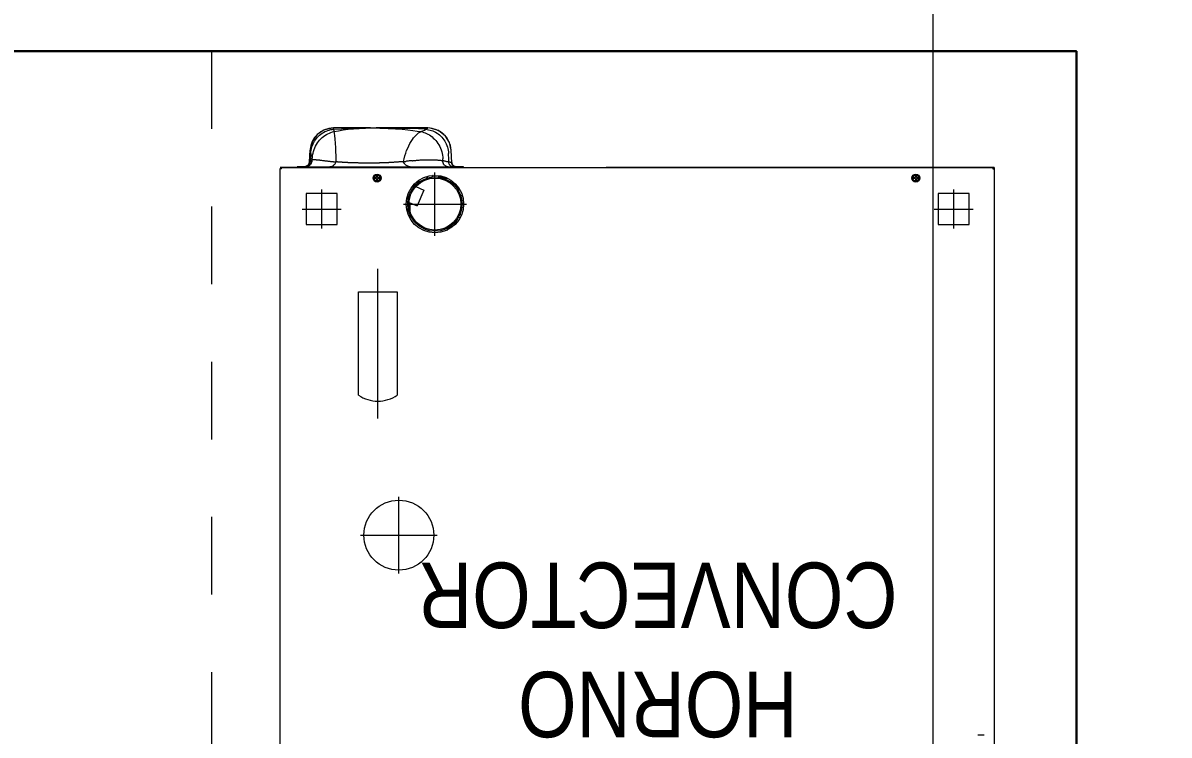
# Model space of a CAD drawing. Header units: millimetres. Extents: x 1675 to 1732.9, y 581.7 to 641.7.
# Drawn here: x 1684.344 to 1685.82, y 637.148 to 638.065 of the extents above; entities that cross this region are included whole.
import ezdxf

# ---------------------------------------------------------------- set-up
doc = ezdxf.new("R2010")
doc.units = ezdxf.units.MM
for name, pattern in [('DASHDOT', [25.4, 12.7, -6.35, 0, -6.35]), ('DASHED', [0.75, 0.5, -0.25]), ('DIVIDE', [1.25, 0.5, -0.25, 0, -0.25, 0, -0.25]), ('JIS_02_2.0', [3, 2, -1])]:
    doc.linetypes.add(name, pattern=pattern)
doc.layers.get('0').update_dxf_attribs({"lineweight": 5})
doc.layers.get('Defpoints').update_dxf_attribs({"color": 8, "lineweight": 5})
for name, color, linetype, lineweight in [('-  EQUIPOS', 8, 'Continuous', 5), ('-SIMBOLOGIAS', 8, 'Continuous', 5), ('COTAS', 8, 'Continuous', 5), ('EJES', 92, 'DASHDOT', 5), ('Equipos', 8, 'Continuous', 5), ('Muros', 7, 'Continuous', 30), ('puertas', 8, 'Continuous', 5)]:
    doc.layers.add(name, color=color, linetype=linetype, lineweight=lineweight)
doc.styles.add('Arial Narrow', font='ARIALN.TTF')
doc.styles.add('Texto peqño', font='sanss___.ttf', dxfattribs={"height": 0.12})
doc.dimstyles.new('100', dxfattribs={"dimtxt": 0.12, "dimasz": 0.05, "dimexe": 0.1, "dimexo": 0.25, "dimgap": 0.1, "dimtad": 1, "dimzin": 4, "dimdsep": 46, "dimtxsty": 'Texto peqño', "dimblk": 'CLOSEDBLANK', "dimcen": -0.05, "dimdle": 0.1, "dimclrd": 256, "dimclre": 256, "dimclrt": 256, "dimadec": 0, "dimazin": 0, "dimtfac": 1, "dimtix": 1, "dimtmove": 0, "dimatfit": 3, "dimldrblk": 'ARCHTICK', "dimfxl": 0, "dimarcsym": 0})

# ---------------------------------------------------------------- blocks, each defined once
blk = doc.blocks.new('*U57')
at = {"layer": 'Equipos', "color": 8, "linetype": 'DIVIDE'}
for p, q in [((-0.4036, 0.0484), (-0.412, 0.0427)), ((-0.3913, 0.051), (-0.4036, 0.0484)), ((-0.2668, 0.0509), (-0.3913, 0.051)), ((-0.256, 0.0477), (-0.2668, 0.0509)), ((-0.247, 0.0406), (-0.256, 0.0477)), ((-0.4179, 0.0348), (-0.4212, 0.0238)), ((-0.412, 0.0427), (-0.4179, 0.0348)), ((-0.2419, 0.0322), (-0.247, 0.0406)), ((-0.2397, 0.0226), (-0.2419, 0.0322)), ((-0.4212, 0.0238), (-0.4217, 0.0137)), ((-0.2388, 0.0061), (-0.2397, 0.0226)), ((-0.438, 0.001), (-0.438, 0)), ((-0.4279, 0.001), (-0.438, 0.001)), ((-0.4239, 0.0032), (-0.4279, 0.001)), ((-0.4221, 0.0074), (-0.4239, 0.0032)), ((-0.4217, 0.0137), (-0.4221, 0.0074)), ((-0.2235, 0), (-0.2459, 0)), ((-0.2459, 0), (-0.2235, 0)), ((-0.237, 0.0026), (-0.2388, 0.0061)), ((-0.234, 0.0011), (-0.237, 0.0026)), ((-0.2235, 0.001), (-0.234, 0.0011)), ((-0.2235, 0), (-0.2235, 0.001))]:
    blk.add_line(p, q, dxfattribs=at)
at = {"layer": 'Equipos', "color": 8}
for p, q in [((-0.4074, 0.0432), (-0.4058, 0.0443)), ((-0.4058, 0.0443), (-0.4041, 0.0454)), ((-0.4041, 0.0454), (-0.4023, 0.0463)), ((-0.4023, 0.0463), (-0.4005, 0.0471)), ((-0.4005, 0.0471), (-0.3986, 0.0478)), ((-0.3986, 0.0478), (-0.3968, 0.0484)), ((-0.3984, 0.0436), (-0.3964, 0.0445)), ((-0.3968, 0.0484), (-0.3948, 0.0489)), ((-0.3964, 0.0445), (-0.3944, 0.0453)), ((-0.3948, 0.0489), (-0.3929, 0.0492)), ((-0.3944, 0.0453), (-0.3923, 0.0459)), ((-0.3929, 0.0492), (-0.391, 0.0494)), ((-0.3923, 0.0459), (-0.3903, 0.0464)), ((-0.3443, 0.051), (-0.3913, 0.051)), ((-0.391, 0.0494), (-0.3912, 0.0506)), ((-0.391, 0.0494), (-0.3809, 0.05)), ((-0.3908, 0.0485), (-0.391, 0.0494)), ((-0.3905, 0.0475), (-0.3908, 0.0485)), ((-0.3903, 0.0464), (-0.3905, 0.0475)), ((-0.3903, 0.0464), (-0.3846, 0.0475)), ((-0.3901, 0.0457), (-0.3903, 0.0464)), ((-0.3899, 0.0446), (-0.3901, 0.0457)), ((-0.3897, 0.0433), (-0.3899, 0.0446)), ((-0.3846, 0.0475), (-0.3787, 0.0485)), ((-0.3809, 0.05), (-0.3706, 0.0505)), ((-0.3787, 0.0485), (-0.3723, 0.0493)), ((-0.3723, 0.0493), (-0.3654, 0.05)), ((-0.3706, 0.0505), (-0.3595, 0.0508)), ((-0.3654, 0.05), (-0.358, 0.0505)), ((-0.3595, 0.0508), (-0.3469, 0.051)), ((-0.358, 0.0505), (-0.35, 0.0509)), ((-0.35, 0.0509), (-0.3441, 0.051)), ((-0.3469, 0.051), (-0.3433, 0.051)), ((-0.3433, 0.051), (-0.3443, 0.051)), ((-0.344, 0.051), (-0.3413, 0.051)), ((-0.3413, 0.051), (-0.3392, 0.051)), ((-0.3392, 0.051), (-0.3314, 0.0509)), ((-0.2697, 0.051), (-0.3362, 0.051)), ((-0.3314, 0.0509), (-0.3208, 0.0505)), ((-0.3208, 0.0505), (-0.3112, 0.05)), ((-0.3112, 0.05), (-0.3028, 0.0494)), ((-0.3028, 0.0494), (-0.2955, 0.0487)), ((-0.2955, 0.0487), (-0.289, 0.0479)), ((-0.289, 0.0479), (-0.2834, 0.0471)), ((-0.2834, 0.0471), (-0.2785, 0.0463)), ((-0.283, 0.0433), (-0.2815, 0.0446)), ((-0.2815, 0.0446), (-0.28, 0.0455)), ((-0.28, 0.0455), (-0.2785, 0.0463)), ((-0.2785, 0.0463), (-0.276, 0.0474)), ((-0.2785, 0.0463), (-0.2767, 0.0459)), ((-0.2767, 0.0459), (-0.2749, 0.0453)), ((-0.276, 0.0474), (-0.274, 0.0484)), ((-0.2749, 0.0453), (-0.2731, 0.0447)), ((-0.274, 0.0484), (-0.2724, 0.0493)), ((-0.2731, 0.0447), (-0.2713, 0.0439)), ((-0.2724, 0.0493), (-0.2714, 0.0499)), ((-0.2724, 0.0493), (-0.2706, 0.0491)), ((-0.2714, 0.0499), (-0.2707, 0.0504)), ((-0.2707, 0.0504), (-0.2701, 0.0507)), ((-0.2706, 0.0491), (-0.2687, 0.0488)), ((-0.2701, 0.0507), (-0.2698, 0.0509)), ((-0.2698, 0.0509), (-0.2697, 0.051)), ((-0.2687, 0.0488), (-0.2668, 0.0484)), ((-0.2668, 0.0484), (-0.265, 0.0479)), ((-0.265, 0.0479), (-0.2631, 0.0472)), ((-0.2631, 0.0472), (-0.2613, 0.0464)), ((-0.2613, 0.0464), (-0.2596, 0.0455)), ((-0.2596, 0.0455), (-0.2578, 0.0444)), ((-0.2578, 0.0444), (-0.2562, 0.0433)), ((-0.4183, 0.0286), (-0.4175, 0.0305)), ((-0.4175, 0.0305), (-0.4166, 0.0324)), ((-0.4166, 0.0324), (-0.4156, 0.0342)), ((-0.4156, 0.0342), (-0.4144, 0.0359)), ((-0.4144, 0.0359), (-0.4132, 0.0375)), ((-0.4143, 0.0276), (-0.4131, 0.0297)), ((-0.4132, 0.0375), (-0.4119, 0.0391)), ((-0.4131, 0.0297), (-0.4119, 0.0317)), ((-0.4119, 0.0391), (-0.4105, 0.0405)), ((-0.4119, 0.0317), (-0.4105, 0.0336)), ((-0.4105, 0.0405), (-0.409, 0.0419)), ((-0.4105, 0.0336), (-0.409, 0.0354)), ((-0.409, 0.0419), (-0.4074, 0.0432)), ((-0.409, 0.0354), (-0.4074, 0.037)), ((-0.4074, 0.037), (-0.4058, 0.0386)), ((-0.4058, 0.0386), (-0.404, 0.04)), ((-0.404, 0.04), (-0.4022, 0.0413)), ((-0.4022, 0.0413), (-0.4003, 0.0425)), ((-0.4003, 0.0425), (-0.3984, 0.0436)), ((-0.3895, 0.0418), (-0.3897, 0.0433)), ((-0.3893, 0.04), (-0.3895, 0.0418)), ((-0.3891, 0.0379), (-0.3893, 0.04)), ((-0.3889, 0.0355), (-0.3891, 0.0379)), ((-0.3887, 0.0329), (-0.3889, 0.0355)), ((-0.3885, 0.03), (-0.3887, 0.0329)), ((-0.3883, 0.0268), (-0.3885, 0.03)), ((-0.2942, 0.0281), (-0.2927, 0.031)), ((-0.2927, 0.031), (-0.2911, 0.0336)), ((-0.2911, 0.0336), (-0.2895, 0.036)), ((-0.2895, 0.036), (-0.2879, 0.0382)), ((-0.2879, 0.0382), (-0.2863, 0.0402)), ((-0.2863, 0.0402), (-0.2846, 0.0419)), ((-0.2846, 0.0419), (-0.283, 0.0433)), ((-0.2713, 0.0439), (-0.2695, 0.043)), ((-0.2695, 0.043), (-0.2677, 0.042)), ((-0.2677, 0.042), (-0.2659, 0.0408)), ((-0.2659, 0.0408), (-0.2642, 0.0395)), ((-0.2642, 0.0395), (-0.2626, 0.0381)), ((-0.2626, 0.0381), (-0.261, 0.0365)), ((-0.261, 0.0365), (-0.2594, 0.0348)), ((-0.2594, 0.0348), (-0.258, 0.033)), ((-0.258, 0.033), (-0.2567, 0.0312)), ((-0.2567, 0.0312), (-0.2555, 0.0292)), ((-0.2562, 0.0433), (-0.2546, 0.042)), ((-0.2546, 0.042), (-0.2531, 0.0406)), ((-0.2531, 0.0406), (-0.2516, 0.0391)), ((-0.2516, 0.0391), (-0.2503, 0.0376)), ((-0.2503, 0.0376), (-0.249, 0.0359)), ((-0.249, 0.0359), (-0.2479, 0.0342)), ((-0.2479, 0.0342), (-0.2468, 0.0323)), ((-0.2468, 0.0323), (-0.2459, 0.0305)), ((-0.2459, 0.0305), (-0.2451, 0.0285)), ((-0.4221, 0.0074), (-0.4213, 0.0226)), ((-0.4204, 0.0183), (-0.4202, 0.0204)), ((-0.4202, 0.0204), (-0.4199, 0.0225)), ((-0.4199, 0.0225), (-0.4195, 0.0246)), ((-0.4195, 0.0246), (-0.419, 0.0266)), ((-0.419, 0.0266), (-0.4183, 0.0286)), ((-0.4183, 0.0136), (-0.418, 0.0161)), ((-0.418, 0.0161), (-0.4175, 0.0185)), ((-0.4175, 0.0185), (-0.4169, 0.0209)), ((-0.4169, 0.0209), (-0.4162, 0.0232)), ((-0.4162, 0.0232), (-0.4153, 0.0254)), ((-0.4153, 0.0254), (-0.4143, 0.0276)), ((-0.3882, 0.0234), (-0.3883, 0.0268)), ((-0.388, 0.0197), (-0.3882, 0.0234)), ((-0.3878, 0.0158), (-0.388, 0.0197)), ((-0.3877, 0.0117), (-0.3878, 0.0158)), ((-0.3003, 0.0114), (-0.2993, 0.0151)), ((-0.2993, 0.0151), (-0.2982, 0.0186)), ((-0.2982, 0.0186), (-0.297, 0.0219)), ((-0.297, 0.0219), (-0.2956, 0.0251)), ((-0.2956, 0.0251), (-0.2942, 0.0281)), ((-0.2555, 0.0292), (-0.2544, 0.0271)), ((-0.2544, 0.0271), (-0.2534, 0.025)), ((-0.2534, 0.025), (-0.2525, 0.0228)), ((-0.2525, 0.0228), (-0.2518, 0.0205)), ((-0.2518, 0.0205), (-0.2512, 0.0182)), ((-0.2512, 0.0182), (-0.2508, 0.0158)), ((-0.2508, 0.0158), (-0.2505, 0.0135)), ((-0.2451, 0.0285), (-0.2445, 0.0265)), ((-0.2445, 0.0265), (-0.2439, 0.0245)), ((-0.2439, 0.0245), (-0.2435, 0.0225)), ((-0.2435, 0.0225), (-0.2432, 0.0204)), ((-0.2432, 0.0204), (-0.243, 0.0183)), ((-0.2389, 0.0061), (-0.2397, 0.0226)), ((-0.438, 0.0007), (-0.2235, 0.0007)), ((-0.438, 0), (-0.438, 0.0007)), ((-0.4377, 0.001), (-0.2238, 0.001)), ((-0.4283, 0.001), (-0.429, 0.001)), ((-0.4279, 0.001), (-0.4286, 0.001)), ((-0.4276, 0.0011), (-0.4283, 0.001)), ((-0.4272, 0.0011), (-0.4279, 0.001)), ((-0.4269, 0.0013), (-0.4276, 0.0011)), ((-0.4268, 0.001), (-0.4276, 0.001)), ((-0.4266, 0.0013), (-0.4272, 0.0011)), ((-0.4262, 0.0016), (-0.4269, 0.0013)), ((-0.4259, 0.0015), (-0.4266, 0.0013)), ((-0.4256, 0.0019), (-0.4262, 0.0016)), ((-0.4253, 0.0017), (-0.4259, 0.0015)), ((-0.425, 0.0022), (-0.4256, 0.0019)), ((-0.4247, 0.002), (-0.4253, 0.0017)), ((-0.4244, 0.0027), (-0.425, 0.0022)), ((-0.4241, 0.0024), (-0.4247, 0.002)), ((-0.4239, 0.0032), (-0.4244, 0.0027)), ((-0.4235, 0.0028), (-0.4241, 0.0024)), ((-0.4235, 0.0037), (-0.4239, 0.0032)), ((-0.4231, 0.0043), (-0.4235, 0.0037)), ((-0.423, 0.0033), (-0.4235, 0.0028)), ((-0.4227, 0.0049), (-0.4231, 0.0043)), ((-0.4226, 0.0038), (-0.423, 0.0033)), ((-0.4225, 0.0055), (-0.4227, 0.0049)), ((-0.4222, 0.0043), (-0.4226, 0.0038)), ((-0.4223, 0.0061), (-0.4225, 0.0055)), ((-0.4221, 0.0068), (-0.4223, 0.0061)), ((-0.4218, 0.0049), (-0.4222, 0.0043)), ((-0.4221, 0.0075), (-0.4221, 0.0074)), ((-0.422, 0.0075), (-0.4221, 0.0075)), ((-0.4221, 0.0074), (-0.4221, 0.0068)), ((-0.422, 0.0077), (-0.422, 0.0076)), ((-0.4219, 0.0077), (-0.422, 0.0077)), ((-0.422, 0.0076), (-0.422, 0.0075)), ((-0.422, 0.0076), (-0.422, 0.0076)), ((-0.422, 0.0076), (-0.422, 0.0076)), ((-0.4218, 0.0079), (-0.4219, 0.0078)), ((-0.4219, 0.0078), (-0.4219, 0.0077)), ((-0.4219, 0.0078), (-0.4219, 0.0078)), ((-0.4217, 0.008), (-0.4218, 0.0079)), ((-0.4218, 0.0079), (-0.4218, 0.0079)), ((-0.4215, 0.0055), (-0.4218, 0.0049)), ((-0.4216, 0.0081), (-0.4217, 0.008)), ((-0.4217, 0.008), (-0.4217, 0.008)), ((-0.4215, 0.0081), (-0.4216, 0.0081)), ((-0.4214, 0.0083), (-0.4215, 0.0082)), ((-0.4215, 0.0082), (-0.4215, 0.0081)), ((-0.4212, 0.0061), (-0.4215, 0.0055)), ((-0.4213, 0.0083), (-0.4214, 0.0083)), ((-0.4212, 0.0084), (-0.4213, 0.0083)), ((-0.4212, 0.0085), (-0.4212, 0.0084)), ((-0.4211, 0.0085), (-0.4212, 0.0085)), ((-0.421, 0.0068), (-0.4212, 0.0061)), ((-0.421, 0.0086), (-0.4211, 0.0085)), ((-0.4209, 0.0087), (-0.421, 0.0086)), ((-0.4209, 0.0075), (-0.421, 0.0068)), ((-0.4207, 0.0088), (-0.4209, 0.0087)), ((-0.4208, 0.0081), (-0.4209, 0.0075)), ((-0.4207, 0.0088), (-0.4208, 0.0081)), ((-0.4203, 0.0091), (-0.4205, 0.009)), ((-0.4202, 0.0092), (-0.4203, 0.0091)), ((-0.42, 0.0093), (-0.4202, 0.0092)), ((-0.4198, 0.0094), (-0.42, 0.0093)), ((-0.4196, 0.0096), (-0.4198, 0.0094)), ((-0.4194, 0.0097), (-0.4196, 0.0096)), ((-0.4191, 0.0099), (-0.4194, 0.0097)), ((-0.4188, 0.01), (-0.4191, 0.0099)), ((-0.4185, 0.0102), (-0.4188, 0.01)), ((-0.4185, 0.0111), (-0.4183, 0.0136)), ((-0.3876, 0.0073), (-0.3877, 0.0117)), ((-0.3868, 0.0072), (-0.3876, 0.0073)), ((-0.3861, 0.0072), (-0.3868, 0.0072)), ((-0.3854, 0.0071), (-0.3861, 0.0072)), ((-0.3846, 0.007), (-0.3854, 0.0071)), ((-0.3839, 0.007), (-0.3846, 0.007)), ((-0.3831, 0.0069), (-0.3839, 0.007)), ((-0.3824, 0.0069), (-0.3831, 0.0069)), ((-0.3817, 0.0068), (-0.3824, 0.0069)), ((-0.3809, 0.0068), (-0.3817, 0.0068)), ((-0.3802, 0.0068), (-0.3809, 0.0068)), ((-0.3794, 0.0067), (-0.3802, 0.0068)), ((-0.3787, 0.0067), (-0.3794, 0.0067)), ((-0.378, 0.0066), (-0.3787, 0.0067)), ((-0.3772, 0.0066), (-0.378, 0.0066)), ((-0.3765, 0.0065), (-0.3772, 0.0066)), ((-0.3758, 0.0065), (-0.3765, 0.0065)), ((-0.375, 0.0065), (-0.3758, 0.0065)), ((-0.3743, 0.0064), (-0.375, 0.0065)), ((-0.3735, 0.0064), (-0.3743, 0.0064)), ((-0.3728, 0.0064), (-0.3735, 0.0064)), ((-0.3721, 0.0063), (-0.3728, 0.0064)), ((-0.3713, 0.0063), (-0.3721, 0.0063)), ((-0.3706, 0.0063), (-0.3713, 0.0063)), ((-0.3698, 0.0062), (-0.3706, 0.0063)), ((-0.3691, 0.0062), (-0.3698, 0.0062)), ((-0.3683, 0.0062), (-0.3691, 0.0062)), ((-0.3676, 0.0062), (-0.3683, 0.0062)), ((-0.3668, 0.0061), (-0.3676, 0.0062)), ((-0.3661, 0.0061), (-0.3668, 0.0061)), ((-0.3653, 0.0061), (-0.3661, 0.0061)), ((-0.3646, 0.0061), (-0.3653, 0.0061)), ((-0.3638, 0.0061), (-0.3646, 0.0061)), ((-0.3631, 0.006), (-0.3638, 0.0061)), ((-0.3623, 0.006), (-0.3631, 0.006)), ((-0.3616, 0.006), (-0.3623, 0.006)), ((-0.3608, 0.006), (-0.3616, 0.006)), ((-0.3601, 0.006), (-0.3608, 0.006)), ((-0.3593, 0.006), (-0.3601, 0.006)), ((-0.3586, 0.0059), (-0.3593, 0.006)), ((-0.3578, 0.0059), (-0.3586, 0.0059)), ((-0.3571, 0.0059), (-0.3578, 0.0059)), ((-0.3563, 0.0059), (-0.3571, 0.0059)), ((-0.3555, 0.0059), (-0.3563, 0.0059)), ((-0.3548, 0.0059), (-0.3555, 0.0059)), ((-0.354, 0.0059), (-0.3548, 0.0059)), ((-0.3533, 0.0059), (-0.354, 0.0059)), ((-0.3525, 0.0059), (-0.3533, 0.0059)), ((-0.3517, 0.0058), (-0.3525, 0.0059)), ((-0.351, 0.0058), (-0.3517, 0.0058)), ((-0.3502, 0.0058), (-0.351, 0.0058)), ((-0.3495, 0.0058), (-0.3502, 0.0058)), ((-0.3487, 0.0058), (-0.3495, 0.0058)), ((-0.3479, 0.0058), (-0.3487, 0.0058)), ((-0.348, 0.001), (-0.348, 0)), ((-0.3472, 0.0058), (-0.3479, 0.0058)), ((-0.3464, 0.0058), (-0.3472, 0.0058)), ((-0.3456, 0.0058), (-0.3464, 0.0058)), ((-0.3449, 0.0058), (-0.3456, 0.0058)), ((-0.3441, 0.0058), (-0.3449, 0.0058)), ((-0.3433, 0.0058), (-0.3441, 0.0058)), ((-0.3426, 0.0058), (-0.3433, 0.0058)), ((-0.343, 0.001), (-0.343, 0)), ((-0.3418, 0.0058), (-0.3426, 0.0058)), ((-0.341, 0.0058), (-0.3418, 0.0058)), ((-0.3403, 0.0058), (-0.341, 0.0058)), ((-0.3395, 0.0058), (-0.3403, 0.0058)), ((-0.3387, 0.0059), (-0.3395, 0.0058)), ((-0.3379, 0.0059), (-0.3387, 0.0059)), ((-0.3372, 0.0059), (-0.3379, 0.0059)), ((-0.3364, 0.0059), (-0.3372, 0.0059)), ((-0.3356, 0.0059), (-0.3364, 0.0059)), ((-0.3348, 0.0059), (-0.3356, 0.0059)), ((-0.334, 0.0059), (-0.3348, 0.0059)), ((-0.3333, 0.0059), (-0.334, 0.0059)), ((-0.3325, 0.0059), (-0.3333, 0.0059)), ((-0.3317, 0.006), (-0.3325, 0.0059)), ((-0.3309, 0.006), (-0.3317, 0.006)), ((-0.3301, 0.006), (-0.3309, 0.006)), ((-0.3293, 0.006), (-0.3301, 0.006)), ((-0.3285, 0.006), (-0.3293, 0.006)), ((-0.3277, 0.0061), (-0.3285, 0.006)), ((-0.3269, 0.0061), (-0.3277, 0.0061)), ((-0.3261, 0.0061), (-0.3269, 0.0061)), ((-0.3253, 0.0061), (-0.3261, 0.0061)), ((-0.3245, 0.0062), (-0.3253, 0.0061)), ((-0.3237, 0.0062), (-0.3245, 0.0062)), ((-0.3229, 0.0062), (-0.3237, 0.0062)), ((-0.3221, 0.0063), (-0.3229, 0.0062)), ((-0.3213, 0.0063), (-0.3221, 0.0063)), ((-0.3205, 0.0063), (-0.3213, 0.0063)), ((-0.3197, 0.0064), (-0.3205, 0.0063)), ((-0.3188, 0.0064), (-0.3197, 0.0064)), ((-0.318, 0.0065), (-0.3188, 0.0064)), ((-0.3172, 0.0065), (-0.318, 0.0065)), ((-0.3163, 0.0066), (-0.3172, 0.0065)), ((-0.3155, 0.0066), (-0.3163, 0.0066)), ((-0.3147, 0.0066), (-0.3155, 0.0066)), ((-0.3138, 0.0067), (-0.3147, 0.0066)), ((-0.313, 0.0068), (-0.3138, 0.0067)), ((-0.3121, 0.0068), (-0.313, 0.0068)), ((-0.3113, 0.0069), (-0.3121, 0.0068)), ((-0.3104, 0.0069), (-0.3113, 0.0069)), ((-0.3096, 0.007), (-0.3104, 0.0069)), ((-0.3088, 0.007), (-0.3096, 0.007)), ((-0.3079, 0.0071), (-0.3088, 0.007)), ((-0.3071, 0.0072), (-0.3079, 0.0071)), ((-0.3062, 0.0072), (-0.3071, 0.0072)), ((-0.3054, 0.0073), (-0.3062, 0.0072)), ((-0.3046, 0.0074), (-0.3054, 0.0073)), ((-0.3038, 0.0075), (-0.3046, 0.0074)), ((-0.3029, 0.0075), (-0.3038, 0.0075)), ((-0.3021, 0.0076), (-0.3029, 0.0075)), ((-0.3012, 0.0077), (-0.3021, 0.0076)), ((-0.3012, 0.0077), (-0.3003, 0.0114)), ((-0.297, 0.0081), (-0.2982, 0.008)), ((-0.2963, 0.0082), (-0.297, 0.0081)), ((-0.295, 0.0083), (-0.2963, 0.0082)), ((-0.2936, 0.0085), (-0.295, 0.0083)), ((-0.29, 0.0088), (-0.2936, 0.0085)), ((-0.2505, 0.0135), (-0.2503, 0.0111)), ((-0.2443, 0.0076), (-0.2446, 0.0077)), ((-0.2439, 0.0076), (-0.2443, 0.0076)), ((-0.2436, 0.0075), (-0.2439, 0.0076)), ((-0.2432, 0.0074), (-0.2436, 0.0075)), ((-0.2429, 0.0073), (-0.2432, 0.0074)), ((-0.2426, 0.0073), (-0.2429, 0.0073)), ((-0.2425, 0.0072), (-0.2426, 0.0073)), ((-0.2417, 0.007), (-0.2419, 0.0071)), ((-0.2415, 0.007), (-0.2417, 0.007)), ((-0.2413, 0.0069), (-0.2415, 0.007)), ((-0.2411, 0.0069), (-0.2413, 0.0069)), ((-0.2409, 0.0068), (-0.2411, 0.0069)), ((-0.2407, 0.0068), (-0.2409, 0.0068)), ((-0.2405, 0.0067), (-0.2407, 0.0068)), ((-0.2403, 0.0067), (-0.2405, 0.0067)), ((-0.2402, 0.0066), (-0.2403, 0.0067)), ((-0.24, 0.0066), (-0.2402, 0.0066)), ((-0.2399, 0.0065), (-0.24, 0.0066)), ((-0.2397, 0.0065), (-0.2399, 0.0065)), ((-0.2396, 0.0065), (-0.2397, 0.0065)), ((-0.2395, 0.0064), (-0.2396, 0.0065)), ((-0.2394, 0.0064), (-0.2395, 0.0064)), ((-0.2393, 0.0064), (-0.2394, 0.0064)), ((-0.2392, 0.0063), (-0.2393, 0.0064)), ((-0.2391, 0.0063), (-0.2392, 0.0063)), ((-0.239, 0.0063), (-0.2391, 0.0063)), ((-0.239, 0.0062), (-0.239, 0.0063)), ((-0.2389, 0.0062), (-0.239, 0.0062)), ((-0.2389, 0.0067), (-0.2389, 0.0065)), ((-0.2389, 0.0062), (-0.2389, 0.0065)), ((-0.2389, 0.0065), (-0.2388, 0.0061)), ((-0.2387, 0.0056), (-0.2389, 0.0062)), ((-0.2389, 0.0062), (-0.2389, 0.0062)), ((-0.2389, 0.0062), (-0.2389, 0.0062)), ((-0.2389, 0.0061), (-0.2389, 0.0062)), ((-0.2389, 0.0058), (-0.2389, 0.0061)), ((-0.234, 0.0011), (-0.2335, 0.001)), ((-0.2335, 0.001), (-0.2331, 0.001)), ((-0.2331, 0.001), (-0.2334, 0.001)), ((-0.2331, 0.001), (-0.2329, 0.001)), ((-0.2272, 0), (-0.2272, 0.0007)), ((-0.2235, 0), (-0.2235, 0.0007)), ((-0.3356, -0.0129), (-0.338, -0.0129)), ((-0.338, -0.0129), (-0.338, -0.0141)), ((-0.3356, -0.0141), (-0.338, -0.0141)), ((-0.3344, -0.0105), (-0.3356, -0.0105)), ((-0.3356, -0.0105), (-0.3356, -0.0129)), ((-0.3356, -0.0141), (-0.3356, -0.0165)), ((-0.3344, -0.0129), (-0.3344, -0.0105)), ((-0.332, -0.0129), (-0.3344, -0.0129)), ((-0.3344, -0.0141), (-0.332, -0.0141)), ((-0.3344, -0.0165), (-0.3344, -0.0141)), ((-0.332, -0.0141), (-0.332, -0.0129)), ((-0.2554, -0.0119), (-0.2487, -0.0119)), ((-0.2547, -0.0112), (-0.2512, -0.0112)), ((-0.2497, -0.0137), (-0.2443, -0.0137)), ((0.356, -0.0129), (0.356, -0.0141)), ((0.3584, -0.0129), (0.356, -0.0129)), ((0.3584, -0.0141), (0.356, -0.0141)), ((0.3584, -0.0105), (0.3584, -0.0129)), ((0.3596, -0.0105), (0.3584, -0.0105)), ((0.3584, -0.0141), (0.3584, -0.0165)), ((0.3596, -0.0129), (0.3596, -0.0105)), ((0.362, -0.0129), (0.3596, -0.0129)), ((0.3596, -0.0165), (0.3596, -0.0141)), ((0.3596, -0.0141), (0.362, -0.0141)), ((0.362, -0.0141), (0.362, -0.0129)), ((-0.3356, -0.0165), (-0.3344, -0.0165)), ((-0.2887, -0.0231), (-0.2868, -0.0239)), ((-0.287, -0.0218), (-0.2876, -0.0218)), ((-0.287, -0.0212), (-0.287, -0.0218)), ((-0.2853, -0.0245), (-0.2746, -0.0291)), ((-0.2839, -0.0194), (-0.2839, -0.0183)), ((-0.2746, -0.0291), (-0.2832, -0.0493)), ((-0.2821, -0.0169), (-0.2818, -0.0178)), ((-0.2818, -0.0192), (-0.2818, -0.0178)), ((-0.2814, -0.0165), (-0.2808, -0.0184)), ((-0.2808, -0.0185), (-0.2808, -0.0184)), ((-0.2294, -0.0269), (-0.2318, -0.0269)), ((-0.2283, -0.0287), (-0.2307, -0.0287)), ((0.3584, -0.0165), (0.3596, -0.0165)), ((-0.2973, -0.0433), (-0.2954, -0.0441)), ((-0.225, -0.0365), (-0.2271, -0.0365)), ((-0.2939, -0.0448), (-0.2832, -0.0493)), ((-0.293, -0.0452), (-0.293, -0.0551)), ((-0.293, -0.06), (-0.293, -0.0647)), ((-0.2363, -0.0746), (-0.2307, -0.0653)), ((-0.2298, -0.0638), (-0.228, -0.0647)), ((-0.2281, -0.0602), (-0.2263, -0.0611)), ((0.447, -0.731), (0.439, -0.731))]:
    blk.add_line(p, q, dxfattribs=at)
at = {"layer": 'Equipos', "linetype": 'DIVIDE'}
for p, q in [((-0.46, 0), (-0.46, 0)), ((-0.438, 0), (-0.46, 0)), ((0.46, 0), (-0.2235, 0))]:
    blk.add_line(p, q, dxfattribs=at)
at = {"layer": 'Equipos'}
for p, q in [((-0.4582, 0), (0.4582, 0)), ((-0.4582, -0.0018), (-0.4582, 0)), ((0.4582, 0), (0.4582, -0.0018)), ((0.46, 0), (0.46, -0.8242)), ((-0.46, -0.8242), (-0.46, -0.0018)), ((-0.4582, -0.0018), (-0.46, -0.0018)), ((0.4582, -0.0018), (0.46, -0.0018))]:
    blk.add_line(p, q, dxfattribs=at)
at = {"layer": 'Equipos', "color": 8, "linetype": 'DASHDOT'}
for p, q in [((-0.2605, -0.0877), (-0.2605, -0.0063)), ((-0.4065, -0.0284), (-0.4065, -0.0784)), ((0.4076, -0.0284), (0.4076, -0.0784)), ((-0.4315, -0.0534), (-0.3815, -0.0534)), ((-0.3012, -0.047), (-0.2198, -0.047)), ((0.3826, -0.0534), (0.4326, -0.0534)), ((-0.334, -0.3233), (-0.334, -0.1303)), ((-0.334, -0.3233), (-0.334, -0.1303)), ((-0.334, -0.3233), (-0.334, -0.1303)), ((-0.307, -0.523), (-0.307, -0.424)), ((-0.3565, -0.4735), (-0.2575, -0.4735))]:
    blk.add_line(p, q, dxfattribs=at)
at = {"layer": 'Equipos', "color": 8, "linetype": 'DASHED'}
for p, q in [((-0.4265, -0.0334), (-0.4265, -0.0734)), ((-0.3865, -0.0334), (-0.4265, -0.0334)), ((-0.3865, -0.0734), (-0.3865, -0.0334)), ((0.3876, -0.0334), (0.3876, -0.0734)), ((0.4276, -0.0334), (0.3876, -0.0334)), ((0.4276, -0.0734), (0.4276, -0.0334)), ((-0.4265, -0.0734), (-0.3865, -0.0734)), ((0.3876, -0.0734), (0.4276, -0.0734)), ((-0.359, -0.293), (-0.359, -0.16)), ((-0.359, -0.16), (-0.309, -0.16)), ((-0.309, -0.16), (-0.309, -0.293))]:
    blk.add_line(p, q, dxfattribs=at)
at = {"layer": 'Equipos', "color": 8}
for points in [[(-0.3913, 0.051), (-0.3913, 0.0509), (-0.3912, 0.0506)], [(-0.3441, 0.051), (-0.3431, 0.051), (-0.3403, 0.051), (-0.3392, 0.051)], [(-0.3392, 0.051), (-0.3381, 0.051), (-0.3362, 0.051)], [(-0.2724, 0.0493), (-0.2816, 0.0498), (-0.2921, 0.0502), (-0.3039, 0.0505), (-0.3173, 0.0508), (-0.3324, 0.051), (-0.3362, 0.051)], [(-0.4204, 0.0183), (-0.4205, 0.0154), (-0.4206, 0.0127), (-0.4207, 0.01)], [(-0.2427, 0.0101), (-0.2428, 0.0129), (-0.2429, 0.0157), (-0.243, 0.0183)], [(-0.4268, 0.001), (-0.426, 0.0011), (-0.4252, 0.0013), (-0.4245, 0.0016), (-0.4237, 0.0019), (-0.423, 0.0022), (-0.4224, 0.0027), (-0.4217, 0.0032), (-0.4211, 0.0037), (-0.4206, 0.0043), (-0.4201, 0.0049), (-0.4197, 0.0056), (-0.4193, 0.0063), (-0.419, 0.0071), (-0.4188, 0.0078), (-0.4186, 0.0086), (-0.4185, 0.0094), (-0.4185, 0.0102)], [(-0.4207, 0.0088), (-0.4207, 0.0095), (-0.4207, 0.01)], [(-0.4207, 0.0088), (-0.4206, 0.0089), (-0.4205, 0.009)], [(-0.4185, 0.0111), (-0.4185, 0.0106), (-0.4185, 0.0102)], [(-0.4185, 0.0102), (-0.4184, 0.0103), (-0.4183, 0.0103), (-0.4182, 0.0103)], [(-0.4182, 0.0103), (-0.418, 0.0104), (-0.4177, 0.0104), (-0.4173, 0.0104), (-0.417, 0.0104), (-0.4167, 0.0104), (-0.4163, 0.0104), (-0.4159, 0.0104), (-0.4156, 0.0104), (-0.4152, 0.0104), (-0.4147, 0.0103), (-0.4143, 0.0103), (-0.4139, 0.0103), (-0.4134, 0.0102), (-0.413, 0.0102), (-0.4125, 0.0101), (-0.412, 0.0101), (-0.4115, 0.01), (-0.411, 0.01), (-0.4105, 0.0099), (-0.41, 0.0099), (-0.4094, 0.0098), (-0.4089, 0.0097), (-0.4083, 0.0097), (-0.4078, 0.0096), (-0.4072, 0.0095), (-0.4066, 0.0094), (-0.4055, 0.0093)], [(-0.4055, 0.0093), (-0.4049, 0.0092), (-0.4043, 0.0091), (-0.4037, 0.009), (-0.403, 0.009), (-0.4024, 0.0089), (-0.4018, 0.0088), (-0.4012, 0.0087), (-0.4005, 0.0086), (-0.3999, 0.0086), (-0.3992, 0.0085), (-0.3986, 0.0084), (-0.3979, 0.0083), (-0.3972, 0.0082), (-0.3966, 0.0082), (-0.3959, 0.0081), (-0.3952, 0.008), (-0.3945, 0.0079), (-0.3938, 0.0079), (-0.3932, 0.0078), (-0.3925, 0.0077), (-0.3918, 0.0077), (-0.3911, 0.0076), (-0.3904, 0.0075), (-0.3897, 0.0075), (-0.389, 0.0074), (-0.3883, 0.0073), (-0.3876, 0.0073)], [(-0.397, 0.001), (-0.3961, 0.001), (-0.3953, 0.0012), (-0.3944, 0.0014), (-0.3936, 0.0016), (-0.3928, 0.002), (-0.392, 0.0024), (-0.3913, 0.0029), (-0.3906, 0.0035), (-0.3899, 0.0041), (-0.3892, 0.0048), (-0.3886, 0.0056), (-0.3881, 0.0064), (-0.3876, 0.0073)], [(-0.3012, 0.0077), (-0.3001, 0.0078), (-0.2995, 0.0079), (-0.2982, 0.008)], [(-0.2924, 0.001), (-0.2932, 0.001), (-0.294, 0.0012), (-0.2948, 0.0014), (-0.2956, 0.0017), (-0.2964, 0.0021), (-0.2971, 0.0025), (-0.2978, 0.0031), (-0.2985, 0.0037), (-0.2992, 0.0043), (-0.2998, 0.0051), (-0.3003, 0.0059), (-0.3008, 0.0068), (-0.3012, 0.0077)], [(-0.29, 0.0088), (-0.2892, 0.0089), (-0.2884, 0.009), (-0.2876, 0.0091), (-0.2868, 0.0092), (-0.286, 0.0092), (-0.2852, 0.0093), (-0.2843, 0.0094), (-0.2834, 0.0095), (-0.2825, 0.0095), (-0.2816, 0.0096), (-0.2806, 0.0097), (-0.2797, 0.0098), (-0.2787, 0.0098), (-0.2777, 0.0099), (-0.2766, 0.01), (-0.2755, 0.01), (-0.2745, 0.0101), (-0.2734, 0.0101), (-0.2723, 0.0102), (-0.2712, 0.0102), (-0.2701, 0.0102), (-0.269, 0.0102), (-0.2679, 0.0102), (-0.2668, 0.0102), (-0.2657, 0.0102), (-0.2647, 0.0102), (-0.2636, 0.0101), (-0.2626, 0.0101), (-0.2616, 0.01), (-0.2606, 0.01), (-0.2596, 0.0099), (-0.2586, 0.0098), (-0.2577, 0.0098), (-0.2568, 0.0097), (-0.2559, 0.0096), (-0.255, 0.0095), (-0.2541, 0.0095), (-0.2533, 0.0094), (-0.2524, 0.0093)], [(-0.2524, 0.0093), (-0.2517, 0.0093), (-0.251, 0.0092), (-0.2503, 0.0091)], [(-0.2503, 0.0091), (-0.2503, 0.0101), (-0.2503, 0.0111)], [(-0.2433, 0.001), (-0.244, 0.001), (-0.2446, 0.0011), (-0.2453, 0.0013), (-0.2459, 0.0015), (-0.2465, 0.0018), (-0.2471, 0.0021), (-0.2476, 0.0025), (-0.2481, 0.0029), (-0.2485, 0.0034), (-0.2489, 0.0039), (-0.2493, 0.0045), (-0.2496, 0.0051), (-0.2499, 0.0057), (-0.2501, 0.0064), (-0.2502, 0.007), (-0.2503, 0.0077), (-0.2503, 0.0084), (-0.2503, 0.0091)], [(-0.2503, 0.0091), (-0.2496, 0.009), (-0.249, 0.0089), (-0.2483, 0.0087), (-0.2477, 0.0086), (-0.247, 0.0084), (-0.2463, 0.0082), (-0.2455, 0.008), (-0.2446, 0.0077)], [(-0.2426, 0.0073), (-0.2427, 0.0087), (-0.2427, 0.0101)], [(-0.2368, 0.001), (-0.2374, 0.001), (-0.2379, 0.0011), (-0.2385, 0.0012), (-0.239, 0.0014), (-0.2395, 0.0017), (-0.2399, 0.0019), (-0.2404, 0.0023), (-0.2408, 0.0026), (-0.2412, 0.003), (-0.2415, 0.0035), (-0.2418, 0.004), (-0.2421, 0.0045), (-0.2423, 0.005), (-0.2424, 0.0055), (-0.2425, 0.0061), (-0.2426, 0.0067), (-0.2425, 0.0072)], [(-0.2425, 0.0072), (-0.2424, 0.0072), (-0.2423, 0.0072), (-0.2419, 0.0071)], [(-0.2389, 0.0058), (-0.2388, 0.0053), (-0.2386, 0.0048), (-0.2385, 0.0043), (-0.2382, 0.0038), (-0.238, 0.0034), (-0.2376, 0.003), (-0.2373, 0.0026), (-0.2369, 0.0022), (-0.2365, 0.0019), (-0.236, 0.0016), (-0.2355, 0.0014), (-0.235, 0.0012), (-0.2345, 0.0011), (-0.234, 0.001), (-0.2334, 0.001)], [(-0.237, 0.0026), (-0.2374, 0.0031), (-0.2378, 0.0035), (-0.2381, 0.004), (-0.2384, 0.0045), (-0.2386, 0.005), (-0.2387, 0.0056), (-0.2388, 0.0061)], [(-0.2387, 0.0056), (-0.2386, 0.005), (-0.2384, 0.0045), (-0.2381, 0.004), (-0.2378, 0.0035), (-0.2374, 0.0031), (-0.237, 0.0026), (-0.2366, 0.0023), (-0.2361, 0.0019), (-0.2356, 0.0017), (-0.2351, 0.0014), (-0.2346, 0.0012), (-0.234, 0.0011), (-0.2334, 0.001)], [(-0.234, 0.0011), (-0.2346, 0.0012), (-0.2351, 0.0014), (-0.2357, 0.0017), (-0.2362, 0.0019), (-0.2366, 0.0023)], [(-0.2272, 0.0007), (-0.2272, 0.0008), (-0.2273, 0.0008), (-0.2273, 0.0009), (-0.2273, 0.0009), (-0.2274, 0.0009), (-0.2274, 0.001), (-0.2275, 0.001), (-0.2275, 0.001)], [(-0.27, -0.0112), (-0.2702, -0.0115), (-0.2714, -0.0137)], [(-0.2629, -0.0101), (-0.2631, -0.0103), (-0.2647, -0.0123)], [(-0.2559, -0.0123), (-0.2555, -0.0119), (-0.2545, -0.0105), (-0.2545, -0.0105)], [(-0.2541, -0.0106), (-0.2547, -0.0112), (-0.2558, -0.0123)], [(-0.287, -0.0218), (-0.2864, -0.0218), (-0.2858, -0.0219), (-0.2852, -0.022), (-0.285, -0.022)], [(-0.2829, -0.0201), (-0.2829, -0.0201), (-0.2833, -0.0198), (-0.2837, -0.0195), (-0.2842, -0.0193), (-0.2847, -0.0191), (-0.2847, -0.0191)], [(-0.2813, -0.0188), (-0.2814, -0.0186), (-0.2818, -0.0178)], [(-0.2818, -0.0178), (-0.2815, -0.0179), (-0.2813, -0.018), (-0.2811, -0.0181), (-0.2809, -0.0182), (-0.2808, -0.0184), (-0.2808, -0.0184)]]:
    blk.add_lwpolyline(points, dxfattribs=at)
for centre, radius in [((-0.335, -0.0135), 0.00509), ((-0.335, -0.0135), 0.0041), ((-0.2605, -0.047), 0.037), ((-0.2605, -0.047), 0.035), ((-0.2605, -0.047), 0.0335), ((0.359, -0.0135), 0.00509), ((0.359, -0.0135), 0.0041), ((-0.307, -0.4735), 0.045)]:
    blk.add_circle(centre, radius, dxfattribs=at)
for centre, radius, start, end in [((-0.3913, 0.021), 0.03, 90, 177), ((-0.2697, 0.021), 0.03, 3, 90), ((-0.4377, 0.0007), 0.0003, 90, 180), ((-0.2403, 0.0013), 0.0003, 239.1441, 270), ((-0.2238, 0.0007), 0.0003, 0, 90), ((-0.232, -0.091), 0.017, 102.3948, 143.4842)]:
    blk.add_arc(centre, radius, start, end, dxfattribs=at)
at = {"layer": 'Equipos'}
for centre, radius, start, end in [((-0.4582, -0.0018), 0.0018, 90, 180), ((-0.4582, -0.0018), 0.001, 90, 180), ((-0.4572, -0.0028), 0.0018, 123.7758, 146.2242), ((0.4582, -0.0018), 0.0018, 0, 90), ((0.4582, -0.0018), 0.001, 0, 90), ((0.4572, -0.0028), 0.0018, 33.7752, 56.2248)]:
    blk.add_arc(centre, radius, start, end, dxfattribs=at)
at = {"layer": 'Equipos', "color": 8, "linetype": 'DASHED'}
blk.add_arc((-0.334, -0.2576), 0.0433, 234.7353, 305.2647, dxfattribs=at)
at = {"layer": 'Equipos', "color": 1, "insert": (0.0265, -0.6207), "char_height": 0.0844, "width": 0.92, "attachment_point": 5, "rotation": 180, "style": 'Arial Narrow'}
blk.add_mtext('HORNO \\PCONVECTOR', dxfattribs=at)
blk = doc.blocks.new('A$C77CC7460')
at = {"layer": 'puertas', "linetype": 'JIS_02_2.0', "ltscale": 0.05}
blk.add_lwpolyline([(1.1135, -1.3), (0, -1.3), (0, 0), (1.1135, 0)], close=True, dxfattribs=at)
at = {"layer": '-  EQUIPOS', "color": 1}
blk.add_blockref('*U57', (0.5477, -0.1499, -99.044), dxfattribs=at)
blk = doc.blocks.new('_ClosedBlank')
at = {"color": 0, "linetype": 'ByBlock', "lineweight": -2}
for p, q in [((-1, 0.167), (0, 0)), ((-1, 0.167), (-1, -0.167)), ((0, 0), (-1, -0.167))]:
    blk.add_line(p, q, dxfattribs=at)
blk = doc.blocks.new('*D66')
at = {"layer": 'COTAS', "lineweight": -2}
for p, q in [((1682.2459, 638.3285), (1682.2459, 638.8285)), ((1685.7007, 638.3285), (1685.7007, 638.8285))]:
    blk.add_line(p, q, dxfattribs=at)
at = {"layer": 'COTAS', "linetype": 'ByBlock', "lineweight": -2}
blk.add_line((1682.2959, 638.7285), (1685.6507, 638.7285), dxfattribs=at)
at = {"layer": 'Defpoints', "color": 0}
for p in [(1685.7007, 638.7285), (1682.2459, 638.0285), (1685.7007, 638.0285)]:
    blk.add_point(p, dxfattribs=at)
at = {"layer": 'COTAS', "lineweight": -2, "xscale": 0.05, "yscale": 0.05, "zscale": 0.05, "rotation": 180}
blk.add_blockref('_ClosedBlank', (1682.2459, 638.7285), dxfattribs=at)
at = {"layer": 'COTAS', "lineweight": -2, "xscale": 0.05, "yscale": 0.05, "zscale": 0.05}
blk.add_blockref('_ClosedBlank', (1685.7007, 638.7285), dxfattribs=at)
at = {"layer": 'COTAS', "insert": (1683.9733, 638.8904), "char_height": 0.12, "attachment_point": 5, "style": 'Texto peqño'}
blk.add_mtext('3.45', dxfattribs=at)
blk = doc.blocks.new('_ARCHTICK')
at = {"color": 0, "linetype": 'ByBlock', "const_width": 0.15}
blk.add_lwpolyline([(-0.5, -0.5), (0.5, 0.5)], dxfattribs=at)
blk = doc.blocks.new('*D67')
at = {"layer": 'COTAS', "lineweight": -2}
for p, q in [((1685.7007, 638.3285), (1685.7007, 638.8285)), ((1685.8507, 638.3285), (1685.8507, 638.8285))]:
    blk.add_line(p, q, dxfattribs=at)
at = {"layer": 'COTAS', "linetype": 'ByBlock', "lineweight": -2}
for p, q in [((1685.6507, 638.7285), (1685.6007, 638.7285)), ((1685.7007, 638.7285), (1685.8507, 638.7285)), ((1685.9007, 638.7285), (1685.9507, 638.7285))]:
    blk.add_line(p, q, dxfattribs=at)
at = {"layer": 'Defpoints', "color": 0}
for p in [(1685.8507, 638.7285), (1685.7007, 638.0285), (1685.8507, 638.0285)]:
    blk.add_point(p, dxfattribs=at)
at = {"layer": 'COTAS', "lineweight": -2, "xscale": 0.05, "yscale": 0.05, "zscale": 0.05}
blk.add_blockref('_ClosedBlank', (1685.7007, 638.7285), dxfattribs=at)
at = {"layer": 'COTAS', "lineweight": -2, "xscale": 0.05, "yscale": 0.05, "zscale": 0.05, "rotation": 180}
blk.add_blockref('_ClosedBlank', (1685.8507, 638.7285), dxfattribs=at)
at = {"layer": 'COTAS', "insert": (1685.7757, 638.8903), "char_height": 0.12, "attachment_point": 5, "style": 'Texto peqño'}
blk.add_mtext('.15', dxfattribs=at)

msp = doc.modelspace()

# ---------------------------------------------------------------- linework, layer by layer
at = {"layer": 'EJES', "ltscale": 10}
msp.add_line((1685.5159, 639.5594), (1685.5159, 636.8094), dxfattribs=at)
at = {"layer": 'Muros'}
msp.add_lwpolyline([(1682.2459, 635.9185), (1685.7007, 635.9185), (1685.7007, 638.0285), (1682.2459, 638.0285)], dxfattribs=at)

# ---------------------------------------------------------------- block references
at = {"layer": '-SIMBOLOGIAS'}
msp.add_blockref('A$C77CC7460', (1684.5872, 638.0285), dxfattribs=at)

# ---------------------------------------------------------------- dimensions: what is measured, and where the dimension line sits
at = {"layer": 'COTAS'}
for base, p1, p2, picture, middle in [((1685.7007, 638.7285), (1682.2459, 638.0285), (1685.7007, 638.0285), '*D66', (1683.9733, 638.8904)), ((1685.8507, 638.7285), (1685.7007, 638.0285), (1685.8507, 638.0285), '*D67', (1685.7757, 638.8903))]:
    dim = msp.add_linear_dim(base=base, p1=p1, p2=p2, angle=180, dimstyle='100', dxfattribs=at)
    dim.commit()
    dim.dimension.update_dxf_attribs({"geometry": picture, "text_midpoint": middle})

doc.saveas('drawing.dxf')
